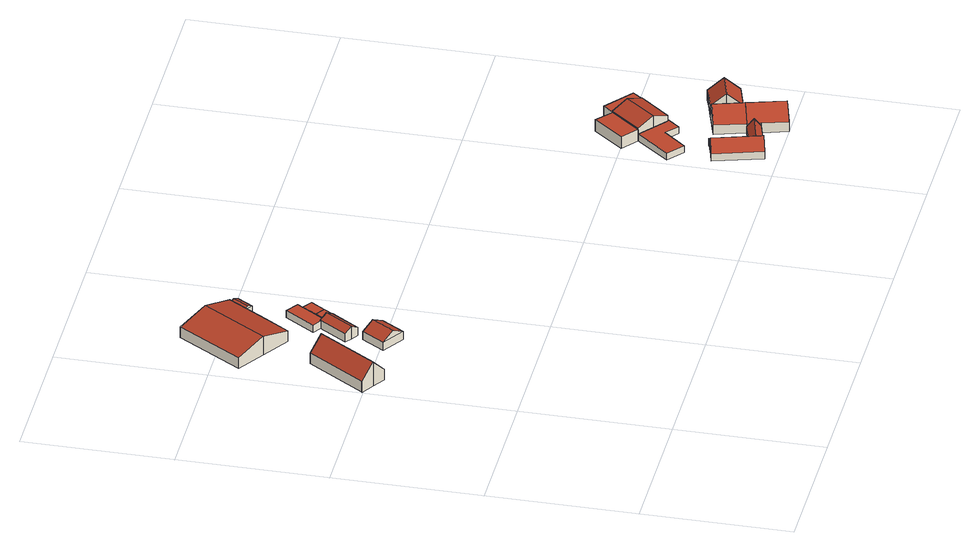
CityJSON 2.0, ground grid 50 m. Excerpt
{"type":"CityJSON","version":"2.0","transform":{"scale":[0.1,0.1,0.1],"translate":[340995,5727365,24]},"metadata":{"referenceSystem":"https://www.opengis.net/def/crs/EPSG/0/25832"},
"CityObjects":{
"building1":{"type":"Building","attributes":{"Geometrietyp2DReferenz":"3000","Gemeindeschluessel":"05170048","function":"31001_1210","roofType":"3100","measuredHeight":8.97},"address":[{"country":"Germany","locality":"Wesel","thoroughfareNumber":"9","thoroughfareName":"Am Spyker"}],"geometry":[{"type":"Solid","lod":"2","boundaries":[[[[0,1,2,3]],[[4,5,1,0]],[[6,7,5,4]],[[8,9,7,6]],[[10,11,9,8]],[[12,13,11,10]],[[3,2,13,12]],[[6,4,0,3,8]],[[12,10,8,3]],[[1,5,7,9,11,13,2]]]],"semantics":{"surfaces":[{"type":"WallSurface"},{"type":"RoofSurface"},{"type":"GroundSurface"}],"values":[[0,0,0,0,0,0,0,1,1,2]]}}]},
"building2":{"type":"Building","attributes":{"Geometrietyp2DReferenz":"3000","Gemeindeschluessel":"05170048","function":"31001_2463","roofType":"3100","measuredHeight":5.48},"address":[{"country":"Germany","locality":"Wesel","thoroughfareNumber":"9","thoroughfareName":"Am Spyker"}],"geometry":[{"type":"Solid","lod":"2","boundaries":[[[[14,15,16,17]],[[18,19,15,14]],[[20,21,19,18]],[[17,16,21,20]],[[14,22,18]],[[20,23,17]],[[17,23,22,14]],[[18,22,23,20]],[[15,19,21,16]]]],"semantics":{"surfaces":[{"type":"WallSurface"},{"type":"RoofSurface"},{"type":"GroundSurface"}],"values":[[0,0,0,0,0,0,1,1,2]]}}]},
"building3":{"type":"Building","attributes":{"Geometrietyp2DReferenz":"3000","Gemeindeschluessel":"05170048","function":"31001_2720","roofType":"3100","measuredHeight":6.95},"address":[{"country":"Germany","locality":"Wesel","thoroughfareNumber":"9","thoroughfareName":"Am Spyker"}],"geometry":[{"type":"Solid","lod":"2","boundaries":[[[[24,25,26,27]],[[28,29,25,24]],[[30,31,29,28]],[[32,33,31,30]],[[34,35,33,32]],[[36,37,35,34]],[[38,39,37,36]],[[27,26,39,38]],[[28,24,27,30]],[[38,36,34,32,30,27]],[[25,29,31,33,35,37,39,26]]]],"semantics":{"surfaces":[{"type":"WallSurface"},{"type":"RoofSurface"},{"type":"GroundSurface"}],"values":[[0,0,0,0,0,0,0,0,1,1,2]]}}]},
"building4":{"type":"Building","attributes":{"Gemeindeschluessel":"05170048","Geometrietyp2DReferenz":"3000","function":"31001_2720"},"address":[{"country":"Germany","locality":"Wesel","thoroughfareNumber":"9","thoroughfareName":"Am Spyker"}],"children":["building4-1","building4-2"]},
"building4-1":{"type":"BuildingPart","attributes":{"roofType":"3100","measuredHeight":4.62},"parents":["building4"],"geometry":[{"type":"MultiSurface","lod":"2","boundaries":[[[40,41,42,43]],[[44,45,41,40]],[[46,47,45,44]],[[48,49,50,51]],[[52,53,49,48]],[[43,42,53,52]],[[51,54,46,44,40,48]],[[43,52,48,40]],[[41,45,47,55,50,49,53,42]],[[46,54,56,57]],[[55,47,57,56]],[[51,58,56,54]],[[50,55,56,58]]],"semantics":{"surfaces":[{"type":"WallSurface"},{"type":"RoofSurface"},{"type":"GroundSurface"},{"type":"ClosureSurface"}],"values":[0,0,0,0,0,0,1,1,2,0,3,0,3]}}]},
"building4-2":{"type":"BuildingPart","attributes":{"roofType":"1000","measuredHeight":2.79},"parents":["building4"],"geometry":[{"type":"Solid","lod":"2","boundaries":[[[[59,60,47,57]],[[61,62,60,59]],[[63,64,62,61]],[[65,66,64,63]],[[58,50,66,65]],[[63,61,59,57,56,58,65]],[[55,47,60,62,64,66,50]],[[58,56,55,50]],[[56,57,47,55]]]],"semantics":{"surfaces":[{"type":"WallSurface"},{"type":"RoofSurface"},{"type":"GroundSurface"},{"type":"ClosureSurface"}],"values":[[0,0,0,0,0,1,2,3,3]]}}]},
"building5":{"type":"Building","attributes":{"Geometrietyp2DReferenz":"3000","Gemeindeschluessel":"05170048","function":"31001_2720","roofType":"1000","measuredHeight":2.83},"address":[{"country":"Germany","locality":"Wesel","thoroughfareNumber":"9","thoroughfareName":"Am Spyker"}],"geometry":[{"type":"Solid","lod":"2","boundaries":[[[[67,53,68,69]],[[70,50,53,67]],[[71,66,50,70]],[[69,68,66,71]],[[70,67,69,71]],[[53,50,66,68]]]],"semantics":{"surfaces":[{"type":"WallSurface"},{"type":"RoofSurface"},{"type":"GroundSurface"}],"values":[[0,0,0,0,1,2]]}}]},
"building6":{"type":"Building","attributes":{"Geometrietyp2DReferenz":"3000","Gemeindeschluessel":"05170048","function":"51009_1610","roofType":"1000","measuredHeight":2.85},"geometry":[{"type":"Solid","lod":"2","boundaries":[[[[69,68,72,73]],[[71,66,68,69]],[[74,75,66,71]],[[73,72,75,74]],[[71,69,73,74]],[[68,66,75,72]]]],"semantics":{"surfaces":[{"type":"WallSurface"},{"type":"RoofSurface"},{"type":"GroundSurface"}],"values":[[0,0,0,0,1,2]]}}]},
"building7":{"type":"Building","attributes":{"Geometrietyp2DReferenz":"3000","Gemeindeschluessel":"05170048","function":"31001_2723","roofType":"3100","measuredHeight":3.6},"address":[{"country":"Germany","locality":"Wesel","thoroughfareNumber":"9","thoroughfareName":"Am Spyker"}],"geometry":[{"type":"Solid","lod":"2","boundaries":[[[[76,77,78,79]],[[80,35,77,76]],[[81,33,35,80]],[[79,78,33,81]],[[76,82,80]],[[81,83,79]],[[79,83,82,76]],[[80,82,83,81]],[[77,35,33,78]]]],"semantics":{"surfaces":[{"type":"WallSurface"},{"type":"RoofSurface"},{"type":"GroundSurface"}],"values":[[0,0,0,0,0,0,1,1,2]]}}]},
"building8":{"type":"Building","attributes":{"Gemeindeschluessel":"05170048","Geometrietyp2DReferenz":"3000","function":"31001_2720"},"address":[{"country":"Germany","locality":"Wesel","thoroughfareNumber":"15","thoroughfareName":"Am Spyker"}],"children":["building8-1","building8-2"]},
"building8-1":{"type":"BuildingPart","attributes":{"roofType":"3100","measuredHeight":6.23},"parents":["building8"],"geometry":[{"type":"Solid","lod":"2","boundaries":[[[[84,85,86,87]],[[88,89,85,84]],[[90,91,89,88]],[[92,93,91,90]],[[94,95,93,92]],[[87,86,96,97]],[[88,84,87,90]],[[85,89,91,93,95,96,86]],[[97,96,95,94]],[[98,94,92,90,87,97]],[[94,98,97]]]],"semantics":{"surfaces":[{"type":"WallSurface"},{"type":"RoofSurface"},{"type":"GroundSurface"},{"type":"ClosureSurface"}],"values":[[0,0,0,0,0,0,1,2,3,1,3]]}}]},
"building8-2":{"type":"BuildingPart","attributes":{"roofType":"5000","measuredHeight":5.63},"parents":["building8"],"geometry":[{"type":"Solid","lod":"2","boundaries":[[[[99,100,95,94]],[[101,102,100,99]],[[103,104,102,101]],[[105,106,104,103]],[[97,96,106,105]],[[103,101,99,94,98]],[[103,98,97,105]],[[95,100,102,104,106,96]],[[94,95,96,97]],[[98,94,97]]]],"semantics":{"surfaces":[{"type":"WallSurface"},{"type":"RoofSurface"},{"type":"GroundSurface"},{"type":"ClosureSurface"}],"values":[[0,0,0,0,0,1,1,2,3,3]]}}]},
"building9":{"type":"Building","attributes":{"Geometrietyp2DReferenz":"3000","Gemeindeschluessel":"05170048","function":"31001_2720","roofType":"2100","measuredHeight":2.85},"address":[{"country":"Germany","locality":"Wesel","thoroughfareNumber":"15","thoroughfareName":"Am Spyker"}],"geometry":[{"type":"Solid","lod":"2","boundaries":[[[[107,108,109,110]],[[111,112,108,107]],[[113,114,112,111]],[[110,109,114,113]],[[111,107,110,113]],[[108,112,114,109]]]],"semantics":{"surfaces":[{"type":"WallSurface"},{"type":"RoofSurface"},{"type":"GroundSurface"}],"values":[[0,0,0,0,1,2]]}}]},
"building10":{"type":"Building","attributes":{"Geometrietyp2DReferenz":"3000","Gemeindeschluessel":"05170048","function":"31001_2720","roofType":"1000","measuredHeight":2.55},"address":[{"country":"Germany","locality":"Wesel","thoroughfareNumber":"15","thoroughfareName":"Am Spyker"}],"geometry":[{"type":"Solid","lod":"2","boundaries":[[[[115,116,117,118]],[[119,120,116,115]],[[121,122,120,119]],[[123,124,122,121]],[[125,126,124,123]],[[127,128,126,125]],[[129,130,128,127]],[[118,117,130,129]],[[127,125,123,121,119,115,118,129]],[[116,120,122,124,126,128,130,117]]]],"semantics":{"surfaces":[{"type":"WallSurface"},{"type":"RoofSurface"},{"type":"GroundSurface"}],"values":[[0,0,0,0,0,0,0,0,1,2]]}}]},
"building11":{"type":"Building","attributes":{"Geometrietyp2DReferenz":"3000","Gemeindeschluessel":"05170048","function":"31001_2720","roofType":"1000","measuredHeight":4.28},"address":[{"country":"Germany","locality":"Wesel","thoroughfareNumber":"15","thoroughfareName":"Am Spyker"}],"geometry":[{"type":"Solid","lod":"2","boundaries":[[[[131,132,133,134]],[[135,136,132,131]],[[137,138,136,135]],[[134,133,138,137]],[[135,131,134,137]],[[132,136,138,133]]]],"semantics":{"surfaces":[{"type":"WallSurface"},{"type":"RoofSurface"},{"type":"GroundSurface"}],"values":[[0,0,0,0,1,2]]}}]},
"building12":{"type":"Building","attributes":{"Geometrietyp2DReferenz":"3000","Gemeindeschluessel":"05170048","function":"31001_2720","roofType":"3100","measuredHeight":7.95},"address":[{"country":"Germany","locality":"Wesel","thoroughfareNumber":"15","thoroughfareName":"Am Spyker"}],"geometry":[{"type":"Solid","lod":"2","boundaries":[[[[139,140,141,142]],[[143,144,140,139]],[[145,146,144,143]],[[142,141,146,145]],[[139,147,143]],[[145,148,142]],[[142,148,147,139]],[[143,147,148,145]],[[140,144,146,141]]]],"semantics":{"surfaces":[{"type":"WallSurface"},{"type":"RoofSurface"},{"type":"GroundSurface"}],"values":[[0,0,0,0,0,0,1,1,2]]}}]},
"building13":{"type":"Building","attributes":{"Geometrietyp2DReferenz":"3000","Gemeindeschluessel":"05170048","function":"31001_1210","roofType":"3100","measuredHeight":8},"address":[{"country":"Germany","locality":"Wesel","thoroughfareNumber":"15","thoroughfareName":"Am Spyker"}],"geometry":[{"type":"Solid","lod":"2","boundaries":[[[[143,149,150,151]],[[147,152,149,143]],[[139,153,152,147]],[[154,155,153,139]],[[156,157,155,154]],[[158,159,157,156]],[[151,150,159,158]],[[143,151,158,156,147]],[[154,139,147,156]],[[149,152,153,155,157,159,150]]]],"semantics":{"surfaces":[{"type":"WallSurface"},{"type":"RoofSurface"},{"type":"GroundSurface"}],"values":[[0,0,0,0,0,0,0,1,1,2]]}}]},
"building14":{"type":"Building","attributes":{"Geometrietyp2DReferenz":"3000","Gemeindeschluessel":"05170048","function":"31001_2720","roofType":"3100","measuredHeight":6.95},"address":[{"country":"Germany","locality":"Wesel","thoroughfareNumber":"15","thoroughfareName":"Am Spyker"}],"geometry":[{"type":"Solid","lod":"2","boundaries":[[[[160,130,161,162]],[[163,164,130,160]],[[165,166,164,163]],[[167,168,166,165]],[[169,170,168,167]],[[171,172,170,169]],[[173,116,172,171]],[[174,117,116,173]],[[162,161,117,174]],[[167,165,163,160,162,169]],[[174,173,171,169,162]],[[130,164,166,168,170,172,116,117,161]]]],"semantics":{"surfaces":[{"type":"WallSurface"},{"type":"RoofSurface"},{"type":"GroundSurface"}],"values":[[0,0,0,0,0,0,0,0,0,1,1,2]]}}]},
"building15":{"type":"Building","attributes":{"Geometrietyp2DReferenz":"3000","Gemeindeschluessel":"05170048","function":"51009_1610","roofType":"1000","measuredHeight":4.26},"geometry":[{"type":"Solid","lod":"2","boundaries":[[[[175,172,176,177]],[[178,168,172,175]],[[179,180,168,178]],[[177,176,180,179]],[[178,175,177,179]],[[172,168,180,176]]]],"semantics":{"surfaces":[{"type":"WallSurface"},{"type":"RoofSurface"},{"type":"GroundSurface"}],"values":[[0,0,0,0,1,2]]}}]},
"building16":{"type":"Building","attributes":{"Geometrietyp2DReferenz":"3000","Gemeindeschluessel":"05170048","function":"31001_2720","roofType":"3100","measuredHeight":8.19},"address":[{"country":"Germany","locality":"Wesel","thoroughfareNumber":"15","thoroughfareName":"Am Spyker"}],"geometry":[{"type":"Solid","lod":"2","boundaries":[[[[139,181,182,183]],[[184,185,181,139]],[[142,186,185,184]],[[187,188,186,142]],[[189,190,188,187]],[[191,192,190,189]],[[193,194,192,191]],[[183,182,194,193]],[[189,187,142,184,191]],[[139,183,193,191,184]],[[181,185,186,188,190,192,194,182]]]],"semantics":{"surfaces":[{"type":"WallSurface"},{"type":"RoofSurface"},{"type":"GroundSurface"}],"values":[[0,0,0,0,0,0,0,0,1,1,2]]}}]}
},
"vertices":[
[6,1003,50],[6,1003,10],[48,976,10],[48,976,100],[7,1005,50],[7,1005,10],[133,1198,50],[133,1198,10],[175,1171,100],[175,1171,10],[217,1143,50],[217,1143,10],[90,949,50],[90,949,10],
[329,940,42],[329,940,12],[377,1016,12],[377,1016,42],[254,988,42],[254,988,12],[302,1064,42],[302,1064,12],[291,964,67],[340,1040,67],
[59,1413,49],[59,1413,9],[153,1354,9],[153,1354,79],[196,1630,49],[196,1630,9],[290,1571,79],[290,1571,9],[384,1512,49],[384,1512,9],[351,1459,49],[351,1459,9],[300,1379,49],[300,1379,9],[246,1294,49],[246,1294,9],
[301,1100,56],[301,1100,10],[324,1085,10],[324,1085,40],[278,1116,40],[278,1116,10],[340,1208,40],[340,1208,10],[364,1195,56],[364,1195,10],[354,1201,10],[354,1201,49],[386,1180,40],[386,1180,10],[341,1210,40],[341,1210,10],[341,1210,37],[340,1208,37],[354,1201,37],
[312,1227,37],[312,1227,10],[378,1328,37],[378,1328,10],[420,1300,37],[420,1300,10],[375,1232,37],[375,1232,10],
[386,1180,39],[407,1211,10],[407,1211,39],[354,1201,39],[375,1232,39],
[438,1259,10],[438,1259,39],[407,1280,39],[407,1280,10],
[383,1438,35],[383,1438,9],[417,1491,9],[417,1491,35],[351,1459,35],[384,1512,35],[367,1448,45],[400,1502,45],
[1593,44,37],[1593,44,9],[1630,55,9],[1630,55,72],[1546,206,37],[1546,206,9],[1583,217,72],[1583,217,9],[1620,228,37],[1620,228,9],[1655,110,37],[1655,110,9],[1668,66,9],[1668,66,37],[1630,79,66],
[1670,114,37],[1670,114,9],[1725,130,37],[1725,130,9],[1731,108,66],[1731,108,9],[1738,87,37],[1738,87,9],
[1655,110,39],[1655,110,10],[1670,114,10],[1670,114,34],[1620,228,39],[1620,228,10],[1635,233,34],[1635,233,10],
[1704,381,37],[1704,381,11],[1703,380,11],[1703,380,37],[1708,378,37],[1708,378,11],[1677,339,37],[1677,339,11],[1635,374,37],[1635,374,11],[1573,300,37],[1573,300,11],[1519,344,37],[1519,344,11],[1609,456,37],[1609,456,11],
[1638,601,53],[1638,601,10],[1556,500,10],[1556,500,53],[1691,556,53],[1691,556,10],[1610,456,53],[1610,456,10],
[1830,164,46],[1830,164,11],[1801,265,11],[1801,265,46],[1725,130,46],[1725,130,11],[1695,232,46],[1695,232,11],[1778,147,90],[1748,249,90],
[1725,130,10],[1738,87,10],[1738,87,46],[1778,147,10],[1830,164,10],[1870,35,46],[1870,35,10],[1816,19,90],[1816,19,10],[1763,2,46],[1763,2,10],
[1609,456,57],[1656,418,11],[1656,418,80],[1610,456,57],[1610,456,11],[1691,556,57],[1691,556,11],[1692,557,57],[1692,557,11],[1739,519,80],[1739,519,11],[1786,481,57],[1786,481,11],[1704,381,57],[1703,380,57],
[1786,481,54],[1813,515,11],[1813,515,54],[1692,557,54],[1719,590,54],[1719,590,11],
[1830,164,8],[1832,165,8],[1832,165,46],[1815,215,90],[1815,215,8],[1801,265,8],[1861,283,46],[1861,283,8],[1891,293,46],[1891,293,8],[1906,242,90],[1906,242,8],[1920,192,46],[1920,192,8]
]}
